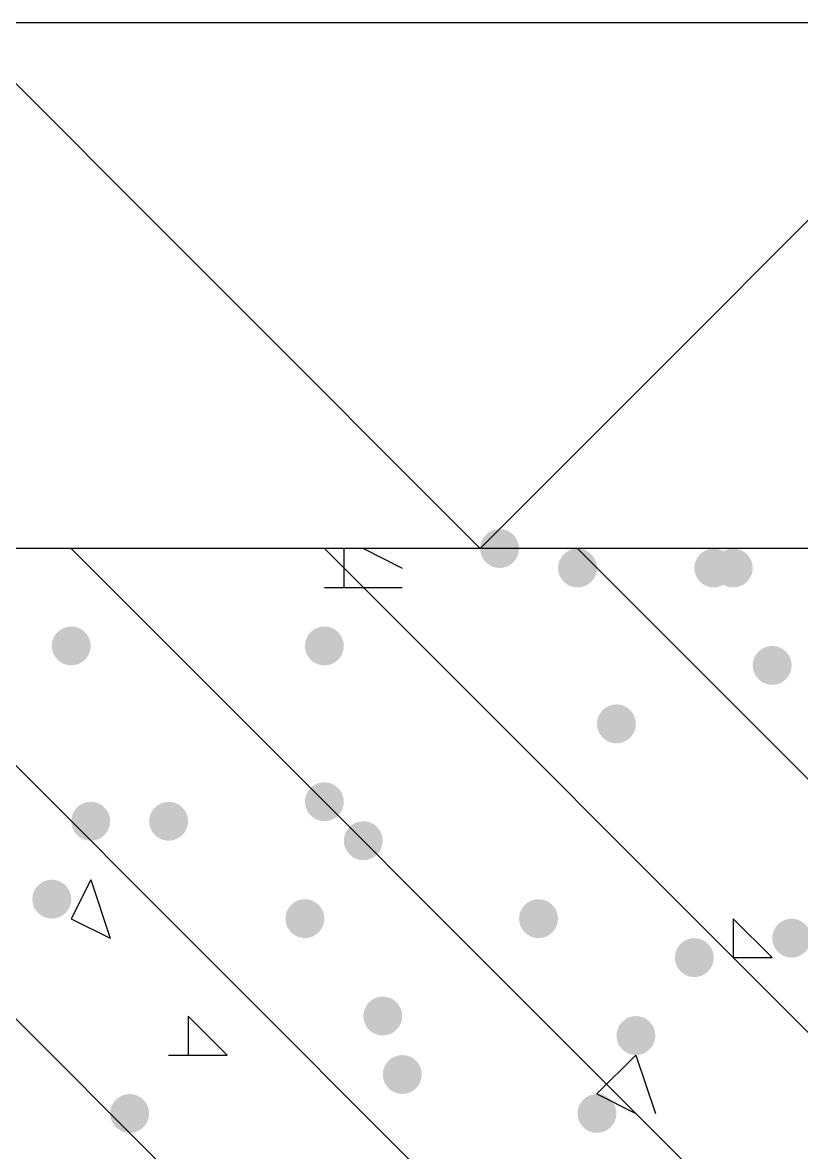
# Model space of a CAD drawing. Header units: inches. Extents: x 11 to 286, y 6 to 196.
# Drawn here: x 90.29 to 91.983, y 123.373 to 125.829 of the extents above; entities that cross this region are included whole.
import ezdxf

# ---------------------------------------------------------------- set-up
doc = ezdxf.new("R2010")
doc.units = ezdxf.units.IN
doc.header["$MEASUREMENT"] = 0
doc.layers.add('PDF_几何图形', color=7, linetype='Continuous')
doc.layers.add('PDF_实体填充', color=7, linetype='Continuous', true_color=0xffffff)

msp = doc.modelspace()

# ---------------------------------------------------------------- hatches: boundary and pattern name
at = {"layer": 'PDF_实体填充', "transparency": 33554559}
h = msp.add_hatch(color=7, dxfattribs=at)
edge = h.paths.add_edge_path(flags=0)
edge.add_spline(control_points=[(91.3694, 124.6858), (91.3694, 124.6625), (91.3504, 124.6434), (91.3271, 124.6434)], knot_values=[0, 0, 0, 0, 1, 1, 1, 1], degree=3, periodic=0)
edge.add_spline(control_points=[(91.3271, 124.6434), (91.3038, 124.6434), (91.2848, 124.6625), (91.2848, 124.6858)], knot_values=[0, 0, 0, 0, 1, 1, 1, 1], degree=3, periodic=0)
edge.add_line((91.2848, 124.6858), (91.2848, 124.6858))
edge.add_spline(control_points=[(91.2848, 124.6858), (91.2848, 124.7091), (91.3038, 124.7281), (91.3271, 124.7281)], knot_values=[0, 0, 0, 0, 1, 1, 1, 1], degree=3, periodic=0)
edge.add_spline(control_points=[(91.3271, 124.7281), (91.3504, 124.7281), (91.3694, 124.7091), (91.3694, 124.6858)], knot_values=[0, 0, 0, 0, 1, 1, 1, 1], degree=3, periodic=0)
edge.add_line((91.3694, 124.6858), (91.3694, 124.6858))
edge.add_line((91.3694, 124.6858), (91.3694, 124.6858))
h = msp.add_hatch(color=7, dxfattribs=at)
edge = h.paths.add_edge_path(flags=0)
edge.add_spline(control_points=[(91.5388, 124.6434), (91.5388, 124.6202), (91.5197, 124.6011), (91.4964, 124.6011)], knot_values=[0, 0, 0, 0, 1, 1, 1, 1], degree=3, periodic=0)
edge.add_spline(control_points=[(91.4964, 124.6011), (91.4732, 124.6011), (91.4541, 124.6202), (91.4541, 124.6434)], knot_values=[0, 0, 0, 0, 1, 1, 1, 1], degree=3, periodic=0)
edge.add_line((91.4541, 124.6434), (91.4541, 124.6434))
edge.add_spline(control_points=[(91.4541, 124.6434), (91.4541, 124.6667), (91.4732, 124.6858), (91.4964, 124.6858)], knot_values=[0, 0, 0, 0, 1, 1, 1, 1], degree=3, periodic=0)
edge.add_spline(control_points=[(91.4964, 124.6858), (91.5197, 124.6858), (91.5388, 124.6667), (91.5388, 124.6434)], knot_values=[0, 0, 0, 0, 1, 1, 1, 1], degree=3, periodic=0)
edge.add_line((91.5388, 124.6434), (91.5388, 124.6434))
edge.add_line((91.5388, 124.6434), (91.5388, 124.6434))
h = msp.add_hatch(color=7, dxfattribs=at)
edge = h.paths.add_edge_path(flags=0)
edge.add_spline(control_points=[(91.8351, 124.6434), (91.8351, 124.6202), (91.8161, 124.6011), (91.7928, 124.6011)], knot_values=[0, 0, 0, 0, 1, 1, 1, 1], degree=3, periodic=0)
edge.add_spline(control_points=[(91.7928, 124.6011), (91.7695, 124.6011), (91.7504, 124.6202), (91.7504, 124.6434)], knot_values=[0, 0, 0, 0, 1, 1, 1, 1], degree=3, periodic=0)
edge.add_line((91.7504, 124.6434), (91.7504, 124.6434))
edge.add_spline(control_points=[(91.7504, 124.6434), (91.7504, 124.6667), (91.7695, 124.6858), (91.7928, 124.6858)], knot_values=[0, 0, 0, 0, 1, 1, 1, 1], degree=3, periodic=0)
edge.add_spline(control_points=[(91.7928, 124.6858), (91.8161, 124.6858), (91.8351, 124.6667), (91.8351, 124.6434)], knot_values=[0, 0, 0, 0, 1, 1, 1, 1], degree=3, periodic=0)
edge.add_line((91.8351, 124.6434), (91.8351, 124.6434))
edge.add_line((91.8351, 124.6434), (91.8351, 124.6434))
h = msp.add_hatch(color=7, dxfattribs=at)
edge = h.paths.add_edge_path(flags=0)
edge.add_spline(control_points=[(91.8774, 124.6434), (91.8774, 124.6202), (91.8584, 124.6011), (91.8351, 124.6011)], knot_values=[0, 0, 0, 0, 1, 1, 1, 1], degree=3, periodic=0)
edge.add_spline(control_points=[(91.8351, 124.6011), (91.8118, 124.6011), (91.7928, 124.6202), (91.7928, 124.6434)], knot_values=[0, 0, 0, 0, 1, 1, 1, 1], degree=3, periodic=0)
edge.add_line((91.7928, 124.6434), (91.7928, 124.6434))
edge.add_spline(control_points=[(91.7928, 124.6434), (91.7928, 124.6667), (91.8118, 124.6858), (91.8351, 124.6858)], knot_values=[0, 0, 0, 0, 1, 1, 1, 1], degree=3, periodic=0)
edge.add_spline(control_points=[(91.8351, 124.6858), (91.8584, 124.6858), (91.8774, 124.6667), (91.8774, 124.6434)], knot_values=[0, 0, 0, 0, 1, 1, 1, 1], degree=3, periodic=0)
edge.add_line((91.8774, 124.6434), (91.8774, 124.6434))
edge.add_line((91.8774, 124.6434), (91.8774, 124.6434))
h = msp.add_hatch(color=7, dxfattribs=at)
edge = h.paths.add_edge_path(flags=0)
edge.add_spline(control_points=[(90.4381, 124.4741), (90.4381, 124.4508), (90.4191, 124.4318), (90.3958, 124.4318)], knot_values=[0, 0, 0, 0, 1, 1, 1, 1], degree=3, periodic=0)
edge.add_spline(control_points=[(90.3958, 124.4318), (90.3725, 124.4318), (90.3534, 124.4508), (90.3534, 124.4741)], knot_values=[0, 0, 0, 0, 1, 1, 1, 1], degree=3, periodic=0)
edge.add_line((90.3534, 124.4741), (90.3534, 124.4741))
edge.add_spline(control_points=[(90.3534, 124.4741), (90.3534, 124.4974), (90.3725, 124.5164), (90.3958, 124.5164)], knot_values=[0, 0, 0, 0, 1, 1, 1, 1], degree=3, periodic=0)
edge.add_spline(control_points=[(90.3958, 124.5164), (90.4191, 124.5164), (90.4381, 124.4974), (90.4381, 124.4741)], knot_values=[0, 0, 0, 0, 1, 1, 1, 1], degree=3, periodic=0)
edge.add_line((90.4381, 124.4741), (90.4381, 124.4741))
edge.add_line((90.4381, 124.4741), (90.4381, 124.4741))
h = msp.add_hatch(color=7, dxfattribs=at)
edge = h.paths.add_edge_path(flags=0)
edge.add_spline(control_points=[(90.9884, 124.4741), (90.9884, 124.4508), (90.9694, 124.4318), (90.9461, 124.4318)], knot_values=[0, 0, 0, 0, 1, 1, 1, 1], degree=3, periodic=0)
edge.add_spline(control_points=[(90.9461, 124.4318), (90.9228, 124.4318), (90.9038, 124.4508), (90.9038, 124.4741)], knot_values=[0, 0, 0, 0, 1, 1, 1, 1], degree=3, periodic=0)
edge.add_line((90.9038, 124.4741), (90.9038, 124.4741))
edge.add_spline(control_points=[(90.9038, 124.4741), (90.9038, 124.4974), (90.9228, 124.5164), (90.9461, 124.5164)], knot_values=[0, 0, 0, 0, 1, 1, 1, 1], degree=3, periodic=0)
edge.add_spline(control_points=[(90.9461, 124.5164), (90.9694, 124.5164), (90.9884, 124.4974), (90.9884, 124.4741)], knot_values=[0, 0, 0, 0, 1, 1, 1, 1], degree=3, periodic=0)
edge.add_line((90.9884, 124.4741), (90.9884, 124.4741))
edge.add_line((90.9884, 124.4741), (90.9884, 124.4741))
h = msp.add_hatch(color=7, dxfattribs=at)
edge = h.paths.add_edge_path(flags=0)
edge.add_spline(control_points=[(91.9621, 124.4318), (91.9621, 124.4085), (91.9431, 124.3894), (91.9198, 124.3894)], knot_values=[0, 0, 0, 0, 1, 1, 1, 1], degree=3, periodic=0)
edge.add_spline(control_points=[(91.9198, 124.3894), (91.8965, 124.3894), (91.8774, 124.4085), (91.8774, 124.4318)], knot_values=[0, 0, 0, 0, 1, 1, 1, 1], degree=3, periodic=0)
edge.add_line((91.8774, 124.4318), (91.8774, 124.4318))
edge.add_spline(control_points=[(91.8774, 124.4318), (91.8774, 124.4551), (91.8965, 124.4741), (91.9198, 124.4741)], knot_values=[0, 0, 0, 0, 1, 1, 1, 1], degree=3, periodic=0)
edge.add_spline(control_points=[(91.9198, 124.4741), (91.9431, 124.4741), (91.9621, 124.4551), (91.9621, 124.4318)], knot_values=[0, 0, 0, 0, 1, 1, 1, 1], degree=3, periodic=0)
edge.add_line((91.9621, 124.4318), (91.9621, 124.4318))
edge.add_line((91.9621, 124.4318), (91.9621, 124.4318))
h = msp.add_hatch(color=7, dxfattribs=at)
edge = h.paths.add_edge_path(flags=0)
edge.add_spline(control_points=[(91.6234, 124.3048), (91.6234, 124.2815), (91.6044, 124.2624), (91.5811, 124.2624)], knot_values=[0, 0, 0, 0, 1, 1, 1, 1], degree=3, periodic=0)
edge.add_spline(control_points=[(91.5811, 124.2624), (91.5578, 124.2624), (91.5388, 124.2815), (91.5388, 124.3048)], knot_values=[0, 0, 0, 0, 1, 1, 1, 1], degree=3, periodic=0)
edge.add_line((91.5388, 124.3048), (91.5388, 124.3048))
edge.add_spline(control_points=[(91.5388, 124.3048), (91.5388, 124.3281), (91.5578, 124.3471), (91.5811, 124.3471)], knot_values=[0, 0, 0, 0, 1, 1, 1, 1], degree=3, periodic=0)
edge.add_spline(control_points=[(91.5811, 124.3471), (91.6044, 124.3471), (91.6234, 124.3281), (91.6234, 124.3048)], knot_values=[0, 0, 0, 0, 1, 1, 1, 1], degree=3, periodic=0)
edge.add_line((91.6234, 124.3048), (91.6234, 124.3048))
edge.add_line((91.6234, 124.3048), (91.6234, 124.3048))
h = msp.add_hatch(color=7, dxfattribs=at)
edge = h.paths.add_edge_path(flags=0)
edge.add_spline(control_points=[(90.9884, 124.1354), (90.9884, 124.1122), (90.9694, 124.0931), (90.9461, 124.0931)], knot_values=[0, 0, 0, 0, 1, 1, 1, 1], degree=3, periodic=0)
edge.add_spline(control_points=[(90.9461, 124.0931), (90.9228, 124.0931), (90.9038, 124.1122), (90.9038, 124.1354)], knot_values=[0, 0, 0, 0, 1, 1, 1, 1], degree=3, periodic=0)
edge.add_line((90.9038, 124.1354), (90.9038, 124.1354))
edge.add_spline(control_points=[(90.9038, 124.1354), (90.9038, 124.1587), (90.9228, 124.1778), (90.9461, 124.1778)], knot_values=[0, 0, 0, 0, 1, 1, 1, 1], degree=3, periodic=0)
edge.add_spline(control_points=[(90.9461, 124.1778), (90.9694, 124.1778), (90.9884, 124.1587), (90.9884, 124.1354)], knot_values=[0, 0, 0, 0, 1, 1, 1, 1], degree=3, periodic=0)
edge.add_line((90.9884, 124.1354), (90.9884, 124.1354))
edge.add_line((90.9884, 124.1354), (90.9884, 124.1354))
h = msp.add_hatch(color=7, dxfattribs=at)
edge = h.paths.add_edge_path(flags=0)
edge.add_spline(control_points=[(90.4804, 124.0931), (90.4804, 124.0698), (90.4614, 124.0508), (90.4381, 124.0508)], knot_values=[0, 0, 0, 0, 1, 1, 1, 1], degree=3, periodic=0)
edge.add_spline(control_points=[(90.4381, 124.0508), (90.4148, 124.0508), (90.3958, 124.0698), (90.3958, 124.0931)], knot_values=[0, 0, 0, 0, 1, 1, 1, 1], degree=3, periodic=0)
edge.add_line((90.3958, 124.0931), (90.3958, 124.0931))
edge.add_spline(control_points=[(90.3958, 124.0931), (90.3958, 124.1164), (90.4148, 124.1354), (90.4381, 124.1354)], knot_values=[0, 0, 0, 0, 1, 1, 1, 1], degree=3, periodic=0)
edge.add_spline(control_points=[(90.4381, 124.1354), (90.4614, 124.1354), (90.4804, 124.1164), (90.4804, 124.0931)], knot_values=[0, 0, 0, 0, 1, 1, 1, 1], degree=3, periodic=0)
edge.add_line((90.4804, 124.0931), (90.4804, 124.0931))
edge.add_line((90.4804, 124.0931), (90.4804, 124.0931))
h = msp.add_hatch(color=7, dxfattribs=at)
edge = h.paths.add_edge_path(flags=0)
edge.add_spline(control_points=[(90.6498, 124.0931), (90.6498, 124.0698), (90.6307, 124.0508), (90.6074, 124.0508)], knot_values=[0, 0, 0, 0, 1, 1, 1, 1], degree=3, periodic=0)
edge.add_spline(control_points=[(90.6074, 124.0508), (90.5842, 124.0508), (90.5651, 124.0698), (90.5651, 124.0931)], knot_values=[0, 0, 0, 0, 1, 1, 1, 1], degree=3, periodic=0)
edge.add_line((90.5651, 124.0931), (90.5651, 124.0931))
edge.add_spline(control_points=[(90.5651, 124.0931), (90.5651, 124.1164), (90.5842, 124.1354), (90.6074, 124.1354)], knot_values=[0, 0, 0, 0, 1, 1, 1, 1], degree=3, periodic=0)
edge.add_spline(control_points=[(90.6074, 124.1354), (90.6307, 124.1354), (90.6498, 124.1164), (90.6498, 124.0931)], knot_values=[0, 0, 0, 0, 1, 1, 1, 1], degree=3, periodic=0)
edge.add_line((90.6498, 124.0931), (90.6498, 124.0931))
edge.add_line((90.6498, 124.0931), (90.6498, 124.0931))
h = msp.add_hatch(color=7, dxfattribs=at)
edge = h.paths.add_edge_path(flags=0)
edge.add_spline(control_points=[(91.0731, 124.0508), (91.0731, 124.0275), (91.0541, 124.0084), (91.0308, 124.0084)], knot_values=[0, 0, 0, 0, 1, 1, 1, 1], degree=3, periodic=0)
edge.add_spline(control_points=[(91.0308, 124.0084), (91.0075, 124.0084), (90.9884, 124.0275), (90.9884, 124.0508)], knot_values=[0, 0, 0, 0, 1, 1, 1, 1], degree=3, periodic=0)
edge.add_line((90.9884, 124.0508), (90.9884, 124.0508))
edge.add_spline(control_points=[(90.9884, 124.0508), (90.9884, 124.0741), (91.0075, 124.0931), (91.0308, 124.0931)], knot_values=[0, 0, 0, 0, 1, 1, 1, 1], degree=3, periodic=0)
edge.add_spline(control_points=[(91.0308, 124.0931), (91.0541, 124.0931), (91.0731, 124.0741), (91.0731, 124.0508)], knot_values=[0, 0, 0, 0, 1, 1, 1, 1], degree=3, periodic=0)
edge.add_line((91.0731, 124.0508), (91.0731, 124.0508))
edge.add_line((91.0731, 124.0508), (91.0731, 124.0508))
h = msp.add_hatch(color=7, dxfattribs=at)
edge = h.paths.add_edge_path(flags=0)
edge.add_spline(control_points=[(90.3958, 123.9238), (90.3958, 123.9005), (90.3767, 123.8814), (90.3534, 123.8814)], knot_values=[0, 0, 0, 0, 1, 1, 1, 1], degree=3, periodic=0)
edge.add_spline(control_points=[(90.3534, 123.8814), (90.3302, 123.8814), (90.3111, 123.9005), (90.3111, 123.9238)], knot_values=[0, 0, 0, 0, 1, 1, 1, 1], degree=3, periodic=0)
edge.add_line((90.3111, 123.9238), (90.3111, 123.9238))
edge.add_spline(control_points=[(90.3111, 123.9238), (90.3111, 123.9471), (90.3302, 123.9661), (90.3534, 123.9661)], knot_values=[0, 0, 0, 0, 1, 1, 1, 1], degree=3, periodic=0)
edge.add_spline(control_points=[(90.3534, 123.9661), (90.3767, 123.9661), (90.3958, 123.9471), (90.3958, 123.9238)], knot_values=[0, 0, 0, 0, 1, 1, 1, 1], degree=3, periodic=0)
edge.add_line((90.3958, 123.9238), (90.3958, 123.9238))
edge.add_line((90.3958, 123.9238), (90.3958, 123.9238))
h = msp.add_hatch(color=7, dxfattribs=at)
edge = h.paths.add_edge_path(flags=0)
edge.add_spline(control_points=[(90.9461, 123.8814), (90.9461, 123.8582), (90.9271, 123.8391), (90.9038, 123.8391)], knot_values=[0, 0, 0, 0, 1, 1, 1, 1], degree=3, periodic=0)
edge.add_spline(control_points=[(90.9038, 123.8391), (90.8805, 123.8391), (90.8614, 123.8582), (90.8614, 123.8814)], knot_values=[0, 0, 0, 0, 1, 1, 1, 1], degree=3, periodic=0)
edge.add_line((90.8614, 123.8814), (90.8614, 123.8814))
edge.add_spline(control_points=[(90.8614, 123.8814), (90.8614, 123.9047), (90.8805, 123.9238), (90.9038, 123.9238)], knot_values=[0, 0, 0, 0, 1, 1, 1, 1], degree=3, periodic=0)
edge.add_spline(control_points=[(90.9038, 123.9238), (90.9271, 123.9238), (90.9461, 123.9047), (90.9461, 123.8814)], knot_values=[0, 0, 0, 0, 1, 1, 1, 1], degree=3, periodic=0)
edge.add_line((90.9461, 123.8814), (90.9461, 123.8814))
edge.add_line((90.9461, 123.8814), (90.9461, 123.8814))
h = msp.add_hatch(color=7, dxfattribs=at)
edge = h.paths.add_edge_path(flags=0)
edge.add_spline(control_points=[(91.4541, 123.8814), (91.4541, 123.8582), (91.4351, 123.8391), (91.4118, 123.8391)], knot_values=[0, 0, 0, 0, 1, 1, 1, 1], degree=3, periodic=0)
edge.add_spline(control_points=[(91.4118, 123.8391), (91.3885, 123.8391), (91.3694, 123.8582), (91.3694, 123.8814)], knot_values=[0, 0, 0, 0, 1, 1, 1, 1], degree=3, periodic=0)
edge.add_line((91.3694, 123.8814), (91.3694, 123.8814))
edge.add_spline(control_points=[(91.3694, 123.8814), (91.3694, 123.9047), (91.3885, 123.9238), (91.4118, 123.9238)], knot_values=[0, 0, 0, 0, 1, 1, 1, 1], degree=3, periodic=0)
edge.add_spline(control_points=[(91.4118, 123.9238), (91.4351, 123.9238), (91.4541, 123.9047), (91.4541, 123.8814)], knot_values=[0, 0, 0, 0, 1, 1, 1, 1], degree=3, periodic=0)
edge.add_line((91.4541, 123.8814), (91.4541, 123.8814))
edge.add_line((91.4541, 123.8814), (91.4541, 123.8814))
h = msp.add_hatch(color=7, dxfattribs=at)
edge = h.paths.add_edge_path(flags=0)
edge.add_spline(control_points=[(92.0044, 123.8391), (92.0044, 123.8158), (91.9854, 123.7968), (91.9621, 123.7968)], knot_values=[0, 0, 0, 0, 1, 1, 1, 1], degree=3, periodic=0)
edge.add_spline(control_points=[(91.9621, 123.7968), (91.9388, 123.7968), (91.9198, 123.8158), (91.9198, 123.8391)], knot_values=[0, 0, 0, 0, 1, 1, 1, 1], degree=3, periodic=0)
edge.add_line((91.9198, 123.8391), (91.9198, 123.8391))
edge.add_spline(control_points=[(91.9198, 123.8391), (91.9198, 123.8624), (91.9388, 123.8814), (91.9621, 123.8814)], knot_values=[0, 0, 0, 0, 1, 1, 1, 1], degree=3, periodic=0)
edge.add_spline(control_points=[(91.9621, 123.8814), (91.9854, 123.8814), (92.0044, 123.8624), (92.0044, 123.8391)], knot_values=[0, 0, 0, 0, 1, 1, 1, 1], degree=3, periodic=0)
edge.add_line((92.0044, 123.8391), (92.0044, 123.8391))
edge.add_line((92.0044, 123.8391), (92.0044, 123.8391))
h = msp.add_hatch(color=7, dxfattribs=at)
edge = h.paths.add_edge_path(flags=0)
edge.add_spline(control_points=[(91.7928, 123.7968), (91.7928, 123.7735), (91.7737, 123.7544), (91.7504, 123.7544)], knot_values=[0, 0, 0, 0, 1, 1, 1, 1], degree=3, periodic=0)
edge.add_spline(control_points=[(91.7504, 123.7544), (91.7272, 123.7544), (91.7081, 123.7735), (91.7081, 123.7968)], knot_values=[0, 0, 0, 0, 1, 1, 1, 1], degree=3, periodic=0)
edge.add_line((91.7081, 123.7968), (91.7081, 123.7968))
edge.add_spline(control_points=[(91.7081, 123.7968), (91.7081, 123.8201), (91.7272, 123.8391), (91.7504, 123.8391)], knot_values=[0, 0, 0, 0, 1, 1, 1, 1], degree=3, periodic=0)
edge.add_spline(control_points=[(91.7504, 123.8391), (91.7737, 123.8391), (91.7928, 123.8201), (91.7928, 123.7968)], knot_values=[0, 0, 0, 0, 1, 1, 1, 1], degree=3, periodic=0)
edge.add_line((91.7928, 123.7968), (91.7928, 123.7968))
edge.add_line((91.7928, 123.7968), (91.7928, 123.7968))
h = msp.add_hatch(color=7, dxfattribs=at)
edge = h.paths.add_edge_path(flags=0)
edge.add_spline(control_points=[(91.1154, 123.6698), (91.1154, 123.6465), (91.0964, 123.6274), (91.0731, 123.6274)], knot_values=[0, 0, 0, 0, 1, 1, 1, 1], degree=3, periodic=0)
edge.add_spline(control_points=[(91.0731, 123.6274), (91.0498, 123.6274), (91.0308, 123.6465), (91.0308, 123.6698)], knot_values=[0, 0, 0, 0, 1, 1, 1, 1], degree=3, periodic=0)
edge.add_line((91.0308, 123.6698), (91.0308, 123.6698))
edge.add_spline(control_points=[(91.0308, 123.6698), (91.0308, 123.6931), (91.0498, 123.7121), (91.0731, 123.7121)], knot_values=[0, 0, 0, 0, 1, 1, 1, 1], degree=3, periodic=0)
edge.add_spline(control_points=[(91.0731, 123.7121), (91.0964, 123.7121), (91.1154, 123.6931), (91.1154, 123.6698)], knot_values=[0, 0, 0, 0, 1, 1, 1, 1], degree=3, periodic=0)
edge.add_line((91.1154, 123.6698), (91.1154, 123.6698))
edge.add_line((91.1154, 123.6698), (91.1154, 123.6698))
h = msp.add_hatch(color=7, dxfattribs=at)
edge = h.paths.add_edge_path(flags=0)
edge.add_spline(control_points=[(91.6658, 123.6274), (91.6658, 123.6042), (91.6467, 123.5851), (91.6234, 123.5851)], knot_values=[0, 0, 0, 0, 1, 1, 1, 1], degree=3, periodic=0)
edge.add_spline(control_points=[(91.6234, 123.5851), (91.6002, 123.5851), (91.5811, 123.6042), (91.5811, 123.6274)], knot_values=[0, 0, 0, 0, 1, 1, 1, 1], degree=3, periodic=0)
edge.add_line((91.5811, 123.6274), (91.5811, 123.6274))
edge.add_spline(control_points=[(91.5811, 123.6274), (91.5811, 123.6507), (91.6002, 123.6698), (91.6234, 123.6698)], knot_values=[0, 0, 0, 0, 1, 1, 1, 1], degree=3, periodic=0)
edge.add_spline(control_points=[(91.6234, 123.6698), (91.6467, 123.6698), (91.6658, 123.6507), (91.6658, 123.6274)], knot_values=[0, 0, 0, 0, 1, 1, 1, 1], degree=3, periodic=0)
edge.add_line((91.6658, 123.6274), (91.6658, 123.6274))
edge.add_line((91.6658, 123.6274), (91.6658, 123.6274))
h = msp.add_hatch(color=7, dxfattribs=at)
edge = h.paths.add_edge_path(flags=0)
edge.add_spline(control_points=[(91.1578, 123.5428), (91.1578, 123.5195), (91.1387, 123.5004), (91.1154, 123.5004)], knot_values=[0, 0, 0, 0, 1, 1, 1, 1], degree=3, periodic=0)
edge.add_spline(control_points=[(91.1154, 123.5004), (91.0922, 123.5004), (91.0731, 123.5195), (91.0731, 123.5428)], knot_values=[0, 0, 0, 0, 1, 1, 1, 1], degree=3, periodic=0)
edge.add_line((91.0731, 123.5428), (91.0731, 123.5428))
edge.add_spline(control_points=[(91.0731, 123.5428), (91.0731, 123.5661), (91.0922, 123.5851), (91.1154, 123.5851)], knot_values=[0, 0, 0, 0, 1, 1, 1, 1], degree=3, periodic=0)
edge.add_spline(control_points=[(91.1154, 123.5851), (91.1387, 123.5851), (91.1578, 123.5661), (91.1578, 123.5428)], knot_values=[0, 0, 0, 0, 1, 1, 1, 1], degree=3, periodic=0)
edge.add_line((91.1578, 123.5428), (91.1578, 123.5428))
edge.add_line((91.1578, 123.5428), (91.1578, 123.5428))
h = msp.add_hatch(color=7, dxfattribs=at)
edge = h.paths.add_edge_path(flags=0)
edge.add_spline(control_points=[(90.5651, 123.4581), (90.5651, 123.4348), (90.5461, 123.4158), (90.5228, 123.4158)], knot_values=[0, 0, 0, 0, 1, 1, 1, 1], degree=3, periodic=0)
edge.add_spline(control_points=[(90.5228, 123.4158), (90.4995, 123.4158), (90.4804, 123.4348), (90.4804, 123.4581)], knot_values=[0, 0, 0, 0, 1, 1, 1, 1], degree=3, periodic=0)
edge.add_line((90.4804, 123.4581), (90.4804, 123.4581))
edge.add_spline(control_points=[(90.4804, 123.4581), (90.4804, 123.4814), (90.4995, 123.5004), (90.5228, 123.5004)], knot_values=[0, 0, 0, 0, 1, 1, 1, 1], degree=3, periodic=0)
edge.add_spline(control_points=[(90.5228, 123.5004), (90.5461, 123.5004), (90.5651, 123.4814), (90.5651, 123.4581)], knot_values=[0, 0, 0, 0, 1, 1, 1, 1], degree=3, periodic=0)
edge.add_line((90.5651, 123.4581), (90.5651, 123.4581))
edge.add_line((90.5651, 123.4581), (90.5651, 123.4581))
h = msp.add_hatch(color=7, dxfattribs=at)
edge = h.paths.add_edge_path(flags=0)
edge.add_spline(control_points=[(91.5811, 123.4581), (91.5811, 123.4348), (91.5621, 123.4158), (91.5388, 123.4158)], knot_values=[0, 0, 0, 0, 1, 1, 1, 1], degree=3, periodic=0)
edge.add_spline(control_points=[(91.5388, 123.4158), (91.5155, 123.4158), (91.4964, 123.4348), (91.4964, 123.4581)], knot_values=[0, 0, 0, 0, 1, 1, 1, 1], degree=3, periodic=0)
edge.add_line((91.4964, 123.4581), (91.4964, 123.4581))
edge.add_spline(control_points=[(91.4964, 123.4581), (91.4964, 123.4814), (91.5155, 123.5004), (91.5388, 123.5004)], knot_values=[0, 0, 0, 0, 1, 1, 1, 1], degree=3, periodic=0)
edge.add_spline(control_points=[(91.5388, 123.5004), (91.5621, 123.5004), (91.5811, 123.4814), (91.5811, 123.4581)], knot_values=[0, 0, 0, 0, 1, 1, 1, 1], degree=3, periodic=0)
edge.add_line((91.5811, 123.4581), (91.5811, 123.4581))
edge.add_line((91.5811, 123.4581), (91.5811, 123.4581))

# ---------------------------------------------------------------- linework, layer by layer
at = {"layer": 'PDF_几何图形'}
for p, q in [((122.9078, 124.6858), (68.6788, 124.6858)), ((89.2528, 124.6858), (91.3694, 122.5691)), ((89.8031, 124.6858), (91.9198, 122.5691)), ((90.3958, 124.6858), (92.5124, 122.5691)), ((90.9461, 124.6858), (93.0628, 122.5691)), ((90.9884, 124.6858), (90.9884, 124.6011)), ((91.0308, 124.6858), (91.1154, 124.6434)), ((91.4964, 124.6858), (93.6131, 122.5691)), ((90.9461, 124.6011), (91.1154, 124.6011)), ((90.4381, 123.9661), (90.3958, 123.8814)), ((90.4381, 123.9661), (90.4804, 123.8391)), ((90.3958, 123.8814), (90.4804, 123.8391)), ((91.8351, 123.8814), (91.9198, 123.7968)), ((91.8351, 123.8814), (91.8351, 123.7968)), ((91.8351, 123.7968), (91.9198, 123.7968)), ((90.6498, 123.6698), (90.7344, 123.5851)), ((90.6498, 123.6698), (90.6498, 123.5851)), ((90.6074, 123.5851), (90.7344, 123.5851)), ((91.6234, 123.5851), (91.5388, 123.5004)), ((91.6234, 123.5851), (91.6658, 123.4581)), ((91.5388, 123.5004), (91.6234, 123.4581))]:
    msp.add_line(p, q, dxfattribs=at)
msp.add_lwpolyline([(92.4278, 125.8288), (91.2848, 124.6858), (90.1418, 125.8288), (99.5821, 125.8288)], dxfattribs=at)

doc.saveas('drawing.dxf')
